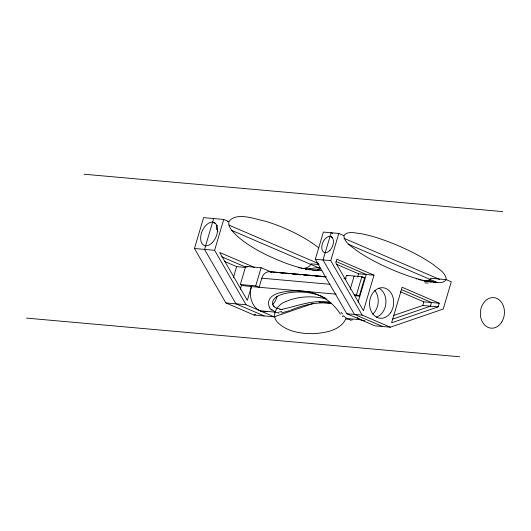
<?xml version="1.0" encoding="UTF-8"?>
<svg xmlns="http://www.w3.org/2000/svg" width="531" height="531" viewBox="0 0 531 531"><rect width="100%" height="100%" fill="white"/><g stroke="black" fill="none" stroke-linecap="round" stroke-linejoin="round"><path stroke-width="0.8" d="M343.876 235.625C344.088 242.541 351.748 246.364 356.394 250.406C367.352 258.039 379.326 264.099 391.553 269.423C403.573 274.514 415.932 279.001 428.763 281.53C434.192 281.908 442.363 284.862 446.219 279.638C446.007 272.722 438.347 268.892 433.701 264.85C422.742 257.216 410.768 251.156 398.542 245.833C386.522 240.742 374.163 236.262 361.332 233.726C355.903 233.355 347.732 230.394 343.876 235.625L338.805 233.441L323.399 232.067L315.334 259.287L346.77 313.721L374.886 325.822L390.292 327.196L443.226 309.035L451.29 281.815L446.219 279.638L430.814 278.264L429.327 280.043L424.309 281.164M326.983 299.139C313.662 295.628 299.019 295.959 286.255 301.376C277.786 303.991 270.047 314.976 277.766 322.549C287.424 332.107 302.073 333.999 315.075 333.594C326.353 332.612 341.002 330.07 346.013 318.447L360.828 319.775M313.084 303.48L274.162 316.828L254.017 315.029L225.894 302.935L194.465 248.501L203.605 217.65L223.75 219.449L228.821 221.626C227.952 227.746 233.521 232.359 237.384 236.268C245.999 243.842 255.975 249.67 266.184 254.8C283.627 262.885 302.292 270.677 321.832 270.379M213.674 218.546L204.535 249.397L235.97 303.832L264.086 315.925M274.162 316.828L246.039 304.734L214.61 250.3L223.75 219.449M233.414 277.547L236.647 266.642L245.508 267.432M240.317 284.516L245.694 266.37L261.099 267.743L271.527 272.151A9.578 7.507 -84.9 0 0 261.81 278.198L259.121 287.271L255.723 285.897L240.317 284.516L243.152 285.671L251.415 286.587L336.236 294.154M240.258 289.349L241.645 284.676M251.714 285.572L247.333 300.373L219.681 252.477L254.522 267.458M255.723 285.897L261.099 267.743M390.292 327.196L362.175 315.102L330.74 260.661L338.805 233.441M345.256 279.306L346.424 275.363L361.83 276.737L364.658 277.886L359.281 296.039L354.662 295.621M350.155 289.461L354.124 276.047M357.655 276.963L358.591 273.797L373.997 275.177L363.463 310.735L335.811 262.845L336.886 259.214L373.997 275.177M354.144 294.678L356.454 294.884L361.83 276.737L364.644 277.945M358.1 302.146L366.297 274.487L336.004 261.458M393.259 315.6L422.749 305.484L423.824 301.854L439.23 303.228L438.155 306.858L391.586 322.828L402.12 287.271L439.23 303.228M290.557 310.23C303.46 304.801 317.611 301.621 331.636 303.354M289.621 310.589L281.476 312.978M254.017 315.029L255.57 314.498M392.422 319.217L430.455 306.168L431.53 302.544L401.237 289.514M318.892 269.814L320.233 269.197L320.392 268.454A8.224 2.011 -8.4 0 0 320.226 268.168M303.201 268.467C306.208 268.022 309.912 267.053 311.02 263.841L319.078 264.564M318.062 269.987L312.168 270.06M282.392 309.294C298.11 305.79 313.794 299.272 330.249 302.325M305.537 269.011L317.12 267.743L320.12 268.188M429.294 281.609L435.898 281.815L433.475 282.226M280.846 309.354L279.731 309.294M350.155 319.416L349.358 319.35M279.114 313.071L278.284 313.005M326.114 276.777L269.489 271.666M344.161 278.35L345.721 278.503M84.097 174.228L502.618 211.59M227.56 221.513L228.821 221.626C236.454 211.398 255.298 219.369 265.4 221.188C284.437 227.155 302.896 235.684 318.806 247.824M194.465 248.501L214.61 250.3M315.334 259.287L330.74 260.661M363.118 277.753L364.658 277.886M270.199 271.753L325.988 276.731M344.035 278.344L345.674 278.49M273.983 272.37L277.268 272.662M279.731 272.881L283.01 273.173M285.472 273.392L289.574 273.757M292.037 273.983L295.316 274.275M297.778 274.494L301.057 274.786M303.52 275.005L306.799 275.297M309.261 275.516L313.363 275.881M315.002 276.027L319.104 276.399M321.567 276.618L324.853 276.91M344.539 278.669L346.179 278.815M261.81 278.198L329.897 284.277M422.749 305.484L438.155 306.858M319.237 302.225L331.543 303.32M225.894 302.935L246.039 304.734M346.77 313.721L362.175 315.102M260.104 310.781L274.912 312.102M26.55 318.115L459.614 356.772M431.079 282.074L429.36 281.861M308.883 269.695L309.985 269.841M428.165 281.682L426.599 281.41M305.458 269.144L306.613 269.343M425.424 281.184L423.831 280.853M300.838 268.182L301.986 268.44M423.028 280.673L421.826 280.395M298.515 267.624L299.683 267.909M420.625 280.102L419.822 279.903M418.202 279.479L418.607 279.585M416.165 278.921L416.57 279.034M346.424 275.363L347.778 275.914M356.454 294.884L359.281 296.039M247.114 266.947L245.694 266.37L247.101 266.974M332.625 233.408L331.105 232.757L323.04 259.978L354.469 314.412L382.592 326.505M344.022 238.313L439.787 279.492M330.03 236.381L332.306 237.364M348.27 244.227L437.192 282.472M336.627 264.352L358.591 273.797M400.347 291.758L423.824 301.854M228.874 225.084L318.56 263.655M212.599 222.177L215.639 223.485M231.602 230.348L320.525 268.593M221.726 256.792L245.959 267.212M224.527 261.431L236.647 266.642M250.858 286.348L251.415 286.587A19.156 15.014 -84.9 0 0 267.159 311.531M322.967 296.882C311.12 291.738 297.552 290.756 284.974 293.497C279.784 294.592 270.412 298.342 273.047 305.272M323.704 297.227L325.191 297.971M342.933 316.582L342.249 316.018M271.852 310.243L271.208 309.673M274.301 306.958L273.684 306.274M340.451 314.213C331.961 300.738 317.485 291.592 301.396 291.048C291.074 290.311 262.606 291.28 269.655 307.894M217.869 231.476L217.312 230.56M216.821 229.571L216.316 227.381L216.854 225.768A8.224 4.129 44.7 0 1 217.312 225.336M379.001 288.174A15.326 12.014 -84.9 0 1 385.871 303.407A15.326 12.014 -84.9 0 1 376.373 317.14M374.786 290.424A15.326 12.014 -84.9 0 1 372.629 314.199M428.298 283.03A18.572 6.505 -6.1 0 1 424.946 282.904M431.072 280.567A31.88 7.892 22.2 0 1 428.656 280.215M277.069 296.145A15.326 12.014 -84.9 0 1 272.536 304.628M318.427 269.562A19.766 5.914 19.3 0 1 317.551 269.688M311.106 269.164A74.459 35.677 38.3 0 1 309.473 268.958M217.571 230.534A19.766 11.39 13.3 0 1 217.046 229.565M275.018 311.797A19.063 14.875 -86.8 0 1 272.151 309.726M346.172 317.803A19.063 13.906 81.1 0 1 343.325 315.726M349.358 319.41A19.063 15.001 -83 0 1 345.92 318.832M364.903 320.737A19.156 15.014 -84.9 0 1 357.164 317.405M273.804 306.221A11.463 7.792 -8.4 0 1 273.126 305.252M279.89 308.916A12.817 9.292 -26.3 0 1 274.447 306.838M282.3 309.573A11.463 6.91 -19.9 0 1 280.707 309.613M281.815 311.578A16.806 10.494 -35.7 0 1 279.605 311.876M278.317 312.766A19.063 14.954 -68.2 0 1 274.879 312.208M342.588 313.974A16.806 7.534 60.2 0 1 341.134 312.328M352.471 319.775A16.806 12.034 63 0 1 350.387 320.239M271.129 309.746A16.806 13.932 -48.2 0 1 269.761 307.821M212.453 242.415A12.452 7.487 -66.7 0 0 214.159 222.595A12.452 7.487 -66.7 0 0 200.705 236.912A12.452 7.487 -66.7 0 0 212.453 242.415M501.815 321.919A15.326 12.014 -84.9 0 0 494.222 297.672A15.326 12.014 -84.9 0 0 481.192 319.078A15.326 12.014 -84.9 0 0 501.815 321.919M329.93 250.393A8.622 5.184 -66.7 0 0 331.105 236.673A8.622 5.184 -66.7 0 0 321.793 246.583A8.622 5.184 -66.7 0 0 329.93 250.393M390.776 312.407A15.326 12.014 -84.9 0 0 383.794 287.842A15.326 12.014 -84.9 0 0 370.26 308.743A15.326 12.014 -84.9 0 0 390.776 312.407"/></g></svg>
